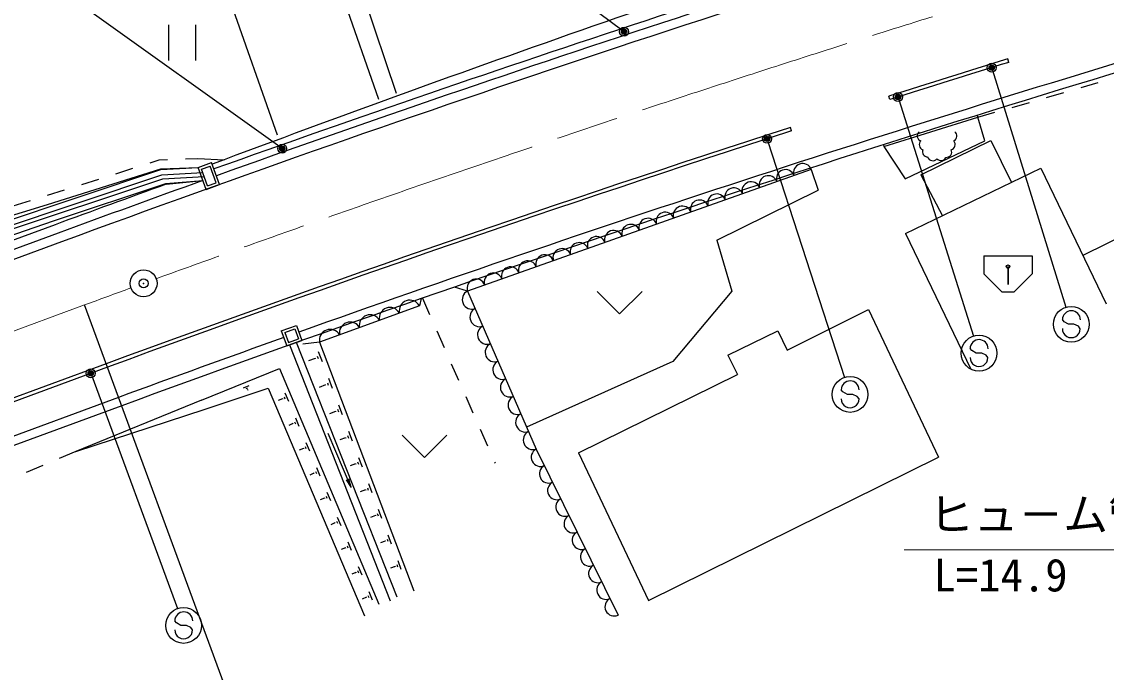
# Model space of a CAD drawing. Units: millimetres, scale not verified. Extents: x 40000 to 680000, y 20000 to 380000.
# Drawn here: x 176338 to 236872, y 264283 to 300602 of the extents above; entities that cross this region are included whole.
import ezdxf
from ezdxf.enums import TextEntityAlignment as Align

# ---------------------------------------------------------------- set-up
doc = ezdxf.new("R2010")
doc.units = ezdxf.units.MM
doc.header["$LTSCALE"] = 1000
doc.header["$PDMODE"] = 32
doc.header["$PDSIZE"] = 500
doc.linetypes.add('CHAIN', pattern=[18.5, 12, -1.5, 3.5, -1.5])
for name, color, linetype, lineweight in [('M-BGD', 7, 'Continuous', 25), ('M-BMK', 2, 'CHAIN', 13), ('M-BMK-SRVR', 3, 'Continuous', 25), ('M-STR-HTXT', 7, 'Continuous', 13), ('M-STR-STRC', 7, 'Continuous', 25)]:
    doc.layers.add(name, color=color, linetype=linetype, lineweight=lineweight)
doc.styles.add('ＭＳ ゴシック', font='')
doc.styles.get('ＭＳ ゴシック').set_extended_font_data('MS Gothic')

msp = doc.modelspace()

# ---------------------------------------------------------------- linework, layer by layer
at = {"layer": 'M-BGD'}
for p, q in [((184540, 300426), (184540, 298426)), ((186040, 300426), (186040, 298426)), ((231428, 298331), (231369, 298523)), ((233538, 296372), (234499, 296648)), ((235460, 296924), (236421, 297200)), ((224796, 296259), (224736, 296449)), ((231615, 295820), (232576, 296096)), ((229693, 295269), (230654, 295545)), ((224461, 293632), (229693, 295269)), ((229656, 295374), (229693, 295269)), ((230089, 293946), (229693, 295269)), ((219308, 294504), (219246, 294695)), ((224428, 293729), (224461, 293632)), ((224461, 293632), (225647, 291830)), ((225647, 291830), (230089, 293946)), ((226528, 292062), (230426, 293967)), ((230426, 293967), (231588, 291633)), ((177785, 290389), (184101, 292385)), ((181593, 292117), (182547, 292419)), ((183500, 292720), (184014, 292882)), ((184014, 292882), (184475, 292900)), ((184101, 292385), (186187, 292467)), ((184107, 292343), (186187, 292467)), ((185474, 292940), (186168, 292967)), ((186168, 292967), (187641, 292898)), ((186187, 292467), (186940, 292737)), ((186626, 291243), (186187, 292467)), ((186379, 292377), (186850, 292545)), ((187187, 291604), (186850, 292545)), ((187379, 291513), (186940, 292737)), ((225657, 288774), (233219, 292419)), ((233219, 292419), (236864, 284857)), ((169015, 287310), (184107, 292343)), ((170723, 287331), (184207, 291828)), ((170846, 287604), (184165, 292046)), ((179686, 291514), (180640, 291816)), ((184165, 292046), (186449, 292182)), ((184207, 291828), (186526, 291967)), ((186716, 291435), (186379, 292377)), ((220404, 292352), (201219, 285564)), ((220404, 292352), (220795, 291195)), ((226528, 292062), (227726, 289771)), ((177779, 290911), (178733, 291213)), ((178119, 289481), (184384, 291571)), ((184384, 291571), (186450, 291733)), ((184400, 291527), (186450, 291733)), ((186626, 291243), (187379, 291513)), ((186716, 291435), (187187, 291604)), ((215131, 288407), (220795, 291195)), ((175866, 290328), (176823, 290619)), ((170900, 288296), (177785, 290389)), ((169894, 286662), (178119, 289481)), ((239876, 289691), (235570, 287541)), ((178371, 288797), (169792, 285638)), ((178198, 289266), (171902, 286948)), ((225657, 288774), (229302, 281213)), ((178550, 288309), (168939, 284770)), ((215131, 288407), (215964, 285558)), ((230036, 287525), (232736, 287525)), ((230036, 287525), (230036, 286525)), ((232736, 287525), (232736, 286525)), ((230036, 286525), (231036, 285525)), ((231373, 286928), (231373, 285928)), ((231397, 286928), (231397, 285928)), ((232736, 286525), (231736, 285525)), ((201219, 285564), (200496, 285791)), ((198639, 285147), (198532, 284747)), ((198699, 285168), (199103, 284253)), ((201219, 285564), (205048, 276745)), ((208459, 285543), (209709, 284293)), ((210959, 285543), (209709, 284293)), ((215964, 285558), (212682, 281624)), ((231036, 285525), (231736, 285525)), ((190212, 256638), (179846, 284790)), ((198532, 284747), (192963, 282709)), ((219063, 282260), (223602, 284531)), ((223602, 284531), (227503, 276297)), ((190826, 283347), (191674, 283649)), ((190826, 283347), (191129, 282499)), ((191018, 283256), (191583, 283458)), ((191583, 283458), (191785, 282892)), ((191674, 283649), (191976, 282802)), ((199506, 283338), (199909, 282423)), ((215755, 281993), (218539, 283341)), ((218539, 283341), (219063, 282260)), ((191018, 283256), (191220, 282691)), ((191129, 282499), (191976, 282802)), ((191220, 282691), (191785, 282892)), ((192963, 282709), (192026, 282602)), ((192963, 282709), (198230, 268837)), ((191284, 282555), (196905, 268272)), ((197300, 268469), (191670, 282692)), ((192890, 282197), (193104, 281635)), ((181055, 281506), (172664, 278416)), ((192716, 281809), (192344, 281668)), ((192709, 281827), (192723, 281792)), ((192830, 281933), (192883, 281792)), ((200312, 281507), (200715, 280592)), ((212682, 281624), (204520, 277961)), ((215755, 281993), (216279, 280911)), ((181124, 281318), (172733, 278228)), ((186369, 279469), (190721, 281247)), ((190721, 281247), (196279, 268087)), ((207418, 276532), (216279, 280911)), ((188722, 280160), (189042, 280291)), ((193287, 280321), (192931, 280186)), ((193280, 280339), (193293, 280304)), ((193399, 280443), (193451, 280305)), ((193458, 280702), (193667, 280150)), ((186583, 278974), (190086, 280148)), ((188875, 280129), (188955, 280162)), ((188938, 280061), (188957, 280069)), ((188947, 280065), (188959, 280037)), ((190086, 280148), (195467, 267436)), ((191026, 279882), (191223, 279416)), ((201119, 279677), (201522, 278762)), ((181919, 279160), (166255, 273392)), ((181746, 279629), (173168, 276470)), ((186369, 279469), (179358, 276600)), ((190892, 279550), (190653, 279450)), ((190886, 279565), (190898, 279536)), ((190984, 279658), (191033, 279541)), ((194022, 279217), (194227, 278676)), ((179358, 276600), (186583, 278974)), ((191612, 278495), (191809, 278029)), ((193854, 278844), (193513, 278715)), ((193847, 278861), (193860, 278827)), ((193963, 278963), (194015, 278828)), ((191478, 278164), (191240, 278063)), ((191472, 278178), (191484, 278149)), ((191570, 278271), (191619, 278155)), ((194721, 274594), (193439, 277612)), ((194417, 277377), (194092, 277253)), ((194410, 277393), (194423, 277360)), ((194524, 277494), (194575, 277361)), ((194581, 277743), (194783, 277212)), ((197564, 277524), (198814, 276274)), ((200064, 277524), (198814, 276274)), ((201925, 277847), (202328, 276932)), ((192064, 276777), (191827, 276677)), ((192058, 276792), (192070, 276763)), ((192155, 276884), (192204, 276768)), ((192198, 277108), (192394, 276643)), ((205048, 276745), (209621, 267475)), ((179358, 276600), (178437, 276211)), ((195137, 276279), (195335, 275759)), ((207418, 276532), (211319, 268299)), ((211319, 268299), (227503, 276297)), ((177516, 275821), (176595, 275432)), ((192741, 275498), (192790, 275382)), ((192783, 275722), (192980, 275257)), ((194976, 275920), (194666, 275802)), ((194970, 275936), (194982, 275904)), ((195081, 276034), (195131, 275904)), ((202732, 276017), (202760, 275952)), ((192649, 275391), (192413, 275292)), ((192643, 275406), (192655, 275377)), ((194449, 275022), (194721, 274594)), ((194721, 274594), (194602, 275087)), ((193369, 274336), (193565, 273872)), ((195531, 274473), (195236, 274362)), ((195525, 274489), (195537, 274457)), ((195634, 274586), (195683, 274458)), ((195689, 274825), (195883, 274315)), ((193235, 274006), (192999, 273907)), ((193229, 274021), (193241, 273992)), ((193326, 274113), (193375, 273997)), ((196082, 273037), (195803, 272931)), ((196076, 273053), (196088, 273021)), ((196183, 273147), (196231, 273022)), ((196237, 273382), (196427, 272882)), ((193820, 272621), (193585, 272522)), ((193814, 272636), (193826, 272607)), ((193911, 272728), (193960, 272612)), ((193954, 272951), (194150, 272487)), ((196781, 271949), (196967, 271459)), ((194405, 271237), (194171, 271138)), ((194399, 271251), (194411, 271222)), ((194496, 271344), (194545, 271228)), ((194539, 271566), (194734, 271103)), ((196629, 271611), (196365, 271510)), ((196623, 271626), (196635, 271595)), ((196728, 271718), (196775, 271596)), ((195123, 270182), (195319, 269720)), ((197173, 270194), (196923, 270100)), ((197167, 270209), (197178, 270179)), ((197270, 270300), (197315, 270180)), ((197322, 270526), (197504, 270045)), ((194990, 269853), (194757, 269755)), ((194984, 269868), (194996, 269839)), ((195081, 269960), (195130, 269844)), ((195708, 268798), (195903, 268337)), ((195574, 268470), (195342, 268372)), ((195568, 268484), (195580, 268455)), ((195665, 268576), (195714, 268461))]:
    msp.add_line(p, q, dxfattribs=at)
msp.add_circle((231384, 286928), 100, dxfattribs=at)
for centre, radius, start, end in [((525366, -653621), 1004270, 106.57621, 109.67747), ((525366, -653621), 1003750, 106.57621, 110.21355), ((525366, -653621), 1004670, 106.77152, 109.67747), ((539630, -647275), 1003903, 107.98686, 110.56599), ((525366, -653621), 994000, 106.57621, 110.21355), ((525366, -653621), 994500, 106.57621, 109.59702), ((525366, -653621), 996500, 107.15935, 107.5589), ((525366, -653621), 996300, 107.15935, 107.5589), ((525366, -653621), 996500, 107.89027, 110.21355), ((525366, -653621), 996300, 107.89027, 110.21355), ((226619, 294229), 300, 131.69646, 250.31174), ((228234, 294217), 300, 295.5816, 51.83622), ((226731, 293735), 300, 135.42173, 248.97879), ((228140, 293746), 300, 284.47614, 41.84201), ((226905, 293350), 300, 159.44719, 269.02338), ((227185, 293141), 300, 197.56364, 321.14954), ((227644, 293151), 300, 221.4806, 335.92433), ((227943, 293328), 300, 265.11616, 25.19228), ((219927, 292174), 509, 20.47173, 198.49922), ((218009, 291496), 509, 20.47173, 198.49922), ((218968, 291835), 509, 20.47173, 198.49922), ((525366, -653621), 1004770, 109.83715, 110.21355), ((525366, -653621), 1004270, 109.72311, 110.2138), ((216090, 290817), 509, 20.47173, 198.49922), ((217049, 291156), 509, 20.47173, 198.49922), ((214172, 290138), 509, 20.47173, 198.49922), ((215131, 290477), 509, 20.47173, 198.49922), ((212253, 289459), 509, 20.47173, 198.49922), ((213212, 289799), 509, 20.47173, 198.49922), ((211294, 289120), 509, 20.47173, 198.49922), ((209375, 288441), 509, 20.47173, 198.49922), ((210335, 288780), 509, 20.47173, 198.49922), ((207457, 287762), 509, 20.47173, 198.49922), ((208416, 288101), 509, 20.47173, 198.49922), ((205538, 287083), 509, 20.47173, 198.49922), ((206498, 287423), 509, 20.47173, 198.49922), ((204579, 286744), 509, 20.47173, 198.49922), ((202661, 286065), 509, 20.47173, 198.49922), ((203620, 286404), 509, 20.47173, 198.49922), ((201702, 285726), 509, 20.47173, 198.49922), ((201463, 285088), 535, 117.12482, 289.81098), ((196893, 284048), 600, 29.01002, 191.19078), ((198007, 284456), 600, 29.01002, 191.19078), ((201888, 284108), 535, 117.12482, 289.81098), ((195779, 283641), 600, 29.01002, 191.19078), ((193552, 282826), 600, 29.01002, 191.19078), ((194666, 283233), 600, 29.01002, 191.19078), ((202314, 283128), 535, 117.12482, 289.81098), ((525366, -653621), 994500, 109.64887, 110.21355), ((202739, 282148), 535, 117.12482, 289.81098), ((203165, 281168), 535, 117.12482, 289.81098), ((203590, 280188), 535, 117.12482, 289.81098), ((204016, 279208), 535, 117.12482, 289.81098), ((204441, 278228), 535, 117.12482, 289.81098), ((204866, 277249), 535, 117.12482, 289.81098), ((205292, 276289), 517, 118.12591, 294.39014), ((205749, 275362), 517, 118.12591, 294.39014), ((206206, 274435), 517, 118.12591, 294.39014), ((206664, 273508), 517, 118.12591, 294.39014), ((207121, 272581), 517, 118.12591, 294.39014), ((207578, 271654), 517, 118.12591, 294.39014), ((208036, 270727), 517, 118.12591, 294.39014), ((208493, 269800), 517, 118.12591, 294.39014), ((208950, 268873), 517, 118.12591, 294.39014), ((209408, 267946), 517, 118.12591, 294.39014)]:
    msp.add_arc(centre, radius, start, end, dxfattribs=at)
at = {"layer": 'M-BMK'}
msp.add_line((179846, 284790), (151407, 274319), dxfattribs=at)
for start, end in [(106.57621, 109.96959), (110.05553, 110.21355)]:
    msp.add_arc((525366, -653621), 1000000, start, end, dxfattribs=at)
at = {"layer": 'M-BMK-SRVR'}
msp.add_circle((183140, 285996), 750, dxfattribs=at)
msp.add_point((183140, 285996), dxfattribs=at)
at = {"layer": 'M-STR-HTXT'}
msp.add_line((225592, 271129), (244592, 271129), dxfattribs=at)
at = {"layer": 'M-STR-STRC'}
for p, q in [((197259, 296597), (187332, 325964)), ((196276, 296256), (186040, 325518)), ((190613, 294275), (180377, 323537)), ((209836, 300133), (198731, 308410)), ((190754, 293607), (179486, 301660)), ((230522, 297894), (234622, 284665)), ((225293, 296258), (229466, 283052)), ((217988, 293920), (222262, 280746)), ((234522, 283850), (234423, 283968)), ((234767, 283711), (234522, 283850)), ((235068, 283709), (234767, 283711)), ((235313, 283597), (235068, 283709)), ((235419, 283461), (235313, 283597)), ((229371, 282239), (229272, 282357)), ((229616, 282099), (229371, 282239)), ((229917, 282097), (229616, 282099)), ((230162, 281985), (229917, 282097)), ((230268, 281849), (230162, 281985)), ((180246, 280835), (185031, 267838)), ((222175, 279935), (222076, 280053)), ((222420, 279796), (222175, 279935)), ((222721, 279793), (222420, 279796)), ((222966, 279681), (222721, 279793)), ((223072, 279545), (222966, 279681)), ((184981, 267040), (184882, 267158)), ((185226, 266900), (184981, 267040)), ((185527, 266898), (185226, 266900)), ((185772, 266786), (185527, 266898)), ((185878, 266650), (185772, 266786))]:
    msp.add_line(p, q, dxfattribs=at)
for centre, radius in [((209956, 300044), 150), ((209956, 300044), 120), ((209956, 300044), 90), ((209956, 300044), 60), ((209956, 300044), 30), ((230478, 298038), 150), ((230478, 298038), 120), ((230478, 298038), 90), ((230478, 298038), 60), ((230478, 298038), 30), ((225248, 296401), 150), ((225248, 296401), 120), ((225248, 296401), 90), ((225248, 296401), 60), ((225248, 296401), 30), ((217942, 294062), 150), ((190876, 293520), 150), ((190876, 293520), 120), ((190876, 293520), 90), ((217942, 294062), 120), ((217942, 294062), 90), ((217942, 294062), 60), ((217942, 294062), 30), ((190876, 293520), 60), ((190876, 293520), 30), ((234918, 283710), 1000), ((229767, 282098), 1000), ((180194, 280975), 150), ((180194, 280975), 120), ((180194, 280975), 90), ((180194, 280975), 60), ((180194, 280975), 30), ((222571, 279794), 1000), ((185376, 266899), 1000)]:
    msp.add_circle(centre, radius, dxfattribs=at)
for centre, start, end in [((234923, 283964), 359.55488, 179.55488), ((234919, 283464), 179.55488, 359.55488), ((229772, 282353), 359.55488, 179.55488), ((229768, 281853), 179.55488, 359.55488), ((222576, 280049), 359.55488, 179.55488), ((222572, 279549), 179.55488, 359.55488), ((185382, 267154), 359.55488, 179.55488), ((185378, 266654), 179.55488, 359.55488)]:
    msp.add_arc(centre, 500, start, end, dxfattribs=at)
for p in [(209956, 300044), (230478, 298038), (225248, 296401), (217942, 294062), (190876, 293520), (180194, 280975)]:
    msp.add_point(p, dxfattribs=at)

# ---------------------------------------------------------------- texts
at = {"layer": 'M-STR-HTXT', "style": 'ＭＳ ゴシック'}
msp.add_text('ヒュ－ム管', height=1833, dxfattribs=at).set_placement((226967, 271629), align=Align.BOTTOM_LEFT)
msp.add_text('L=14.9\u3000Φ700', height=1833, dxfattribs=at).set_placement((235092, 270629), align=Align.TOP_CENTER)

doc.saveas('drawing.dxf')
